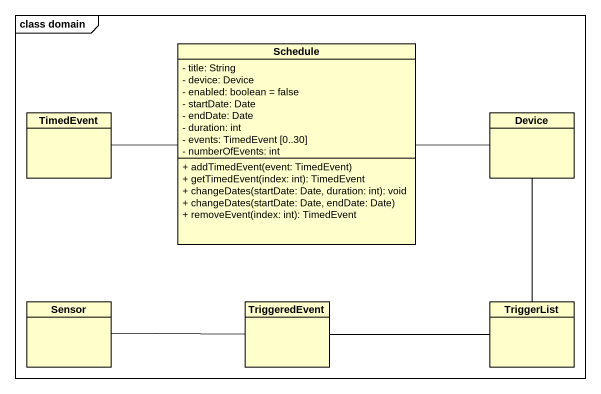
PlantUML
@startuml
mainframe class domain
hide circle
hide empty members
skinparam classAttributeIconSize 0
class Schedule {
  - title: String
  - device: Device
  - enabled: boolean = false
  - startDate: Date
  - endDate: Date
  - duration: int
  - events: TimedEvent [0..30]
  - numberOfEvents: int
  + addTimedEvent(event: TimedEvent)
  + getTimedEvent(index: int): TimedEvent
  + changeDates(startDate: Date, duration: int): void
  + changeDates(startDate: Date, endDate: Date)
  + removeEvent(index: int): TimedEvent
}
class TimedEvent
class Device
class Sensor
class TriggeredEvent
class TriggerList
TimedEvent -right- Schedule
Device -left- Schedule
Sensor -right- TriggeredEvent
TriggeredEvent -right- TriggerList
TriggerList -up- Device
@enduml
